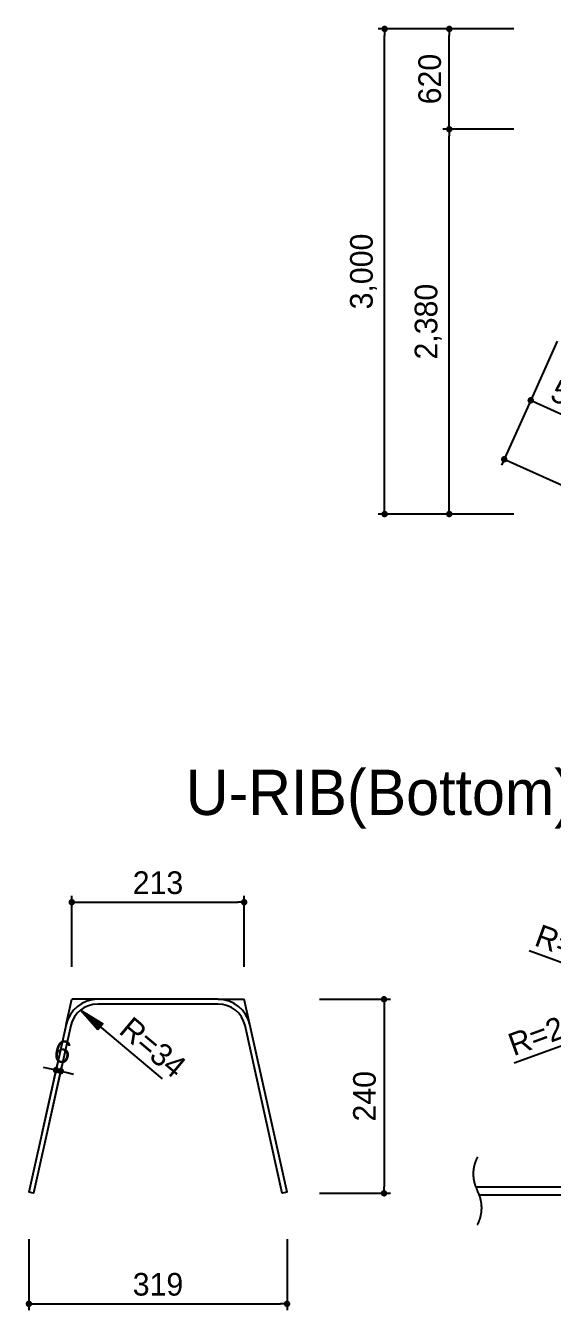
# Model space of a CAD drawing. Extents: x 2940 to 32027, y 1294 to 22572.
# Drawn here: x 2940 to 6198, y 2771 to 10715 of the extents above; entities that cross this region are included whole.
import ezdxf
from ezdxf.enums import TextEntityAlignment as Align

# ---------------------------------------------------------------- set-up
doc = ezdxf.new("R2010")
doc.units = 0
doc.header["$LTSCALE"] = 400
doc.linetypes.add('CENTER', pattern=[2, 1.25, -0.25, 0.25, -0.25])
for name, color, linetype in [('CS-CNTL', 1, 'CENTER'), ('CS-CUTL', 1, 'CENTER'), ('CS-DIML', 1, 'Continuous'), ('CS-LEAL', 1, 'Continuous'), ('CS-STEL-MAJR', 3, 'Continuous'), ('CS-TEXT2', 6, 'Continuous'), ('CS-TEXT4', 7, 'Continuous'), ('DIML', 1, 'Continuous')]:
    doc.layers.add(name, color=color, linetype=linetype)
doc.styles.add('HY견고딕', font='')
doc.styles.add('휴먼고딕', font='')
doc.styles.get('HY견고딕').set_extended_font_data('HYgtrE')
doc.styles.get('휴먼고딕').set_extended_font_data('휴먼고딕')
doc.dimstyles.new('일반도면_0001', dxfattribs={"dimtxt": 3.5, "dimasz": 1, "dimexe": 1, "dimexo": 5, "dimgap": 1.25, "dimtad": 1, "dimdec": 0, "dimzin": 0, "dimdsep": 46, "dimlunit": 6, "dimtxsty": '휴먼고딕', "dimblk": 'DOT', "dimcen": 0, "dimclrd": 1, "dimclre": 1, "dimclrt": 7, "dimadec": 0, "dimazin": 0, "dimtfac": 1, "dimtdec": 0, "dimtix": 1, "dimtmove": 2, "dimatfit": 3, "dimldrblk": 'NONE', "dimfxl": 1, "dimfrac": 2, "dimtolj": 1, "dimtzin": 0, "dimarcsym": 0})

# ---------------------------------------------------------------- blocks, each defined once
blk = doc.blocks.new('_Dot')
at = {"layer": 'DIML'}
blk.add_line((0, 0), (-1, 0), dxfattribs=at)
at = {"layer": 'DIML', "const_width": 0.5}
blk.add_lwpolyline([(-0.25, 0, 1), (0.25, 0, 1)], format="xyb", close=True, dxfattribs=at)
blk = doc.blocks.new('*D78')
at = {"layer": 'CS-DIML', "color": 1, "lineweight": -2, "transparency": 16777216}
for p, q in [((2959.968957611403, 3210.947372114073), (2959.968957611403, 2770.947372114073)), ((4557.07478612689, 3210.947372114069), (4557.07478612689, 2770.947372114073)), ((2999.968957611403, 2810.947372114073), (4517.07478612689, 2810.947372114073))]:
    blk.add_line(p, q, dxfattribs=at)
at = {"layer": 'Defpoints', "color": 0, "transparency": 16777216}
for p in [(2959.968957611403, 3210.947372114073), (4557.07478612689, 3210.947372114069), (4557.07478612689, 2810.947372114073)]:
    blk.add_point(p, dxfattribs=at)
at = {"layer": 'CS-DIML', "color": 1, "lineweight": -2, "transparency": 16777216, "xscale": 40, "yscale": 40, "zscale": 40, "rotation": 180}
blk.add_blockref('_Dot', (2959.968957611403, 2810.947372114073), dxfattribs=at)
at = {"layer": 'CS-DIML', "color": 1, "lineweight": -2, "transparency": 16777216, "xscale": 40, "yscale": 40, "zscale": 40}
blk.add_blockref('_Dot', (4557.07478612689, 2810.947372114073), dxfattribs=at)
at = {"layer": 'CS-DIML', "color": 7, "transparency": 16777216, "insert": (3758.521871869147, 2930.947372114073), "char_height": 140, "attachment_point": 5, "style": '휴먼고딕'}
blk.add_mtext('\\A1;319', dxfattribs=at)
blk = doc.blocks.new('_None')
blk = doc.blocks.new('*D79')
at = {"layer": 'CS-DIML', "color": 1, "lineweight": -2, "transparency": 16777216}
for p, q in [((4757.074786102959, 4694.461773158799), (5197.074786102945, 4694.461773158799)), ((5157.074786102945, 4654.461773158799), (5157.074786102945, 3534.461773157343)), ((4757.074786102959, 3494.461773157343), (5197.074786102945, 3494.461773157343))]:
    blk.add_line(p, q, dxfattribs=at)
at = {"layer": 'Defpoints', "color": 0, "transparency": 16777216}
for p in [(4757.074786102959, 4694.461773158799), (4757.074786102959, 3494.461773157343), (5157.074786102945, 3494.461773157343)]:
    blk.add_point(p, dxfattribs=at)
at = {"layer": 'CS-DIML', "color": 1, "lineweight": -2, "transparency": 16777216, "xscale": 40, "yscale": 40, "zscale": 40}
for p, rotation in [((5157.074786102945, 4694.461773158799), 90), ((5157.074786102945, 3494.461773157343), 270)]:
    blk.add_blockref('_Dot', p, dxfattribs=dict(at, rotation=rotation))
at = {"layer": 'CS-DIML', "color": 7, "transparency": 16777216, "insert": (5036.715811743969, 4094.461773158072), "char_height": 140, "attachment_point": 5, "rotation": 90, "style": '휴먼고딕'}
blk.add_mtext('\\A1;240', dxfattribs=at)
blk = doc.blocks.new('*D80')
at = {"layer": 'CS-DIML', "color": 1, "lineweight": -2, "transparency": 16777216}
for p, q in [((3225.271871883655, 4894.461773151224), (3225.271871883655, 5334.461773151228)), ((4291.771871831348, 4894.461773151228), (4291.771871831348, 5334.461773151228)), ((3265.271871883655, 5294.461773151228), (4251.771871831348, 5294.461773151228))]:
    blk.add_line(p, q, dxfattribs=at)
at = {"layer": 'Defpoints', "color": 0, "transparency": 16777216}
for p in [(4291.771871831348, 5294.461773151228), (3225.271871883655, 4894.461773151224), (4291.771871831348, 4894.461773151228)]:
    blk.add_point(p, dxfattribs=at)
at = {"layer": 'CS-DIML', "color": 1, "lineweight": -2, "transparency": 16777216, "xscale": 40, "yscale": 40, "zscale": 40, "rotation": 180}
blk.add_blockref('_Dot', (3225.271871883655, 5294.461773151228), dxfattribs=at)
at = {"layer": 'CS-DIML', "color": 1, "lineweight": -2, "transparency": 16777216, "xscale": 40, "yscale": 40, "zscale": 40}
blk.add_blockref('_Dot', (4291.771871831348, 5294.461773151228), dxfattribs=at)
at = {"layer": 'CS-DIML', "color": 7, "transparency": 16777216, "insert": (3758.521871857502, 5414.461773151228), "char_height": 140, "attachment_point": 5, "style": '휴먼고딕'}
blk.add_mtext('\\A1;213', dxfattribs=at)
blk = doc.blocks.new('*D81')
at = {"layer": 'CS-DIML', "color": 1, "lineweight": -2, "transparency": 16777216}
for p, q in [((3041.008019580848, 3865.533478157888), (3136.48584449259, 4295.049467324934)), ((3088.759134121794, 4264.682361483545), (3049.712226015701, 4273.362163748248)), ((3070.293200735614, 3859.023626442568), (3165.771025647372, 4288.539615609688)), ((3157.091223382669, 4249.492707503595), (3127.806042227887, 4256.002559218841)), ((3196.138131488762, 4240.812905238891), (3235.185039594855, 4232.133102974189))]:
    blk.add_line(p, q, dxfattribs=at)
at = {"layer": 'Defpoints', "color": 0, "transparency": 16777216}
for p in [(3127.806042227887, 4256.002559218841), (3041.008019580848, 3865.533478157888), (3070.293200735614, 3859.023626442568)]:
    blk.add_point(p, dxfattribs=at)
at = {"layer": 'CS-DIML', "color": 1, "lineweight": -2, "transparency": 16777216, "xscale": 40, "yscale": 40, "zscale": 40}
for p, rotation in [((3127.806042227887, 4256.002559218841), 347.4674007370486), ((3157.091223382669, 4249.492707503595), 167.4674007370486)]:
    blk.add_blockref('_Dot', p, dxfattribs=dict(at, rotation=rotation))
at = {"layer": 'CS-DIML', "color": 7, "transparency": 16777216, "insert": (3168.488039599388, 4369.888357679497), "char_height": 140, "attachment_point": 5, "rotation": 347.4674007370486, "style": '휴먼고딕'}
blk.add_mtext('\\A1;6', dxfattribs=at)
blk = doc.blocks.new('*D165')
at = {"layer": 'CS-DIML', "color": 1, "lineweight": -2, "transparency": 16777216}
for p, q in [((6228.554832302107, 8763.107796843531), (6048.216908223952, 8361.762268478566)), ((6694.738829284914, 8553.635787532086), (6514.400905207167, 8152.290259168027)), ((6101.097222082504, 8381.85386886831), (6494.309304817424, 8205.170573026578))]:
    blk.add_line(p, q, dxfattribs=at)
at = {"layer": 'Defpoints', "color": 0, "transparency": 16777216}
for p in [(6228.554832302107, 8763.107796843531), (6694.738829284914, 8553.635787532086), (6530.795261941571, 8188.776216292174)]:
    blk.add_point(p, dxfattribs=at)
at = {"layer": 'CS-DIML', "color": 1, "lineweight": -2, "transparency": 16777216, "xscale": 40, "yscale": 40, "zscale": 40}
for p, rotation in [((6064.611264958357, 8398.248225602712), 155.8040274174464), ((6530.795261941571, 8188.776216292174), 335.8040274174464)]:
    blk.add_blockref('_Dot', p, dxfattribs=dict(at, rotation=rotation))
at = {"layer": 'CS-DIML', "color": 7, "transparency": 16777216, "insert": (6346.886333653178, 8402.970092319885), "char_height": 140, "attachment_point": 5, "rotation": 335.80402741744643, "style": '휴먼고딕'}
blk.add_mtext('\\A1;511', dxfattribs=at)
blk = doc.blocks.new('*D166')
at = {"layer": 'CS-DIML', "color": 1, "lineweight": -2, "transparency": 16777216}
for p, q in [((6064.611264957318, 8398.248225602405), (5884.273340874323, 7996.902697224886)), ((5937.153654732841, 8016.994297614716), (9094.18174191, 6598.436343786703)), ((9294.611266377608, 6946.90155829409), (9114.273342299832, 6545.556029928185))]:
    blk.add_line(p, q, dxfattribs=at)
at = {"layer": 'Defpoints', "color": 0, "transparency": 16777216}
for p in [(6064.611264957318, 8398.248225602405), (9294.611266377608, 6946.90155829409), (9130.667699034175, 6582.041987052359)]:
    blk.add_point(p, dxfattribs=at)
at = {"layer": 'CS-DIML', "color": 1, "lineweight": -2, "transparency": 16777216, "xscale": 40, "yscale": 40, "zscale": 40}
for p, rotation in [((5900.667697608667, 8033.38865434906), 155.8040274175415), ((9130.667699034175, 6582.041987052359), 335.8040274175415)]:
    blk.add_blockref('_Dot', p, dxfattribs=dict(at, rotation=rotation))
at = {"layer": 'CS-DIML', "color": 7, "transparency": 16777216, "insert": (7569.264633799084, 7426.996334375895), "char_height": 140, "attachment_point": 5, "rotation": 335.8040274175415, "style": '휴먼고딕'}
blk.add_mtext('\\A1;3,541', dxfattribs=at)
blk = doc.blocks.new('*D178')
at = {"layer": 'CS-DIML', "color": 1, "lineweight": -2, "transparency": 16777216}
for p, q in [((5960.695579437117, 10074.73969173807), (5520.695579437073, 10074.73969173807)), ((5560.695579437073, 7734.863679339275), (5560.695579437073, 10034.73969173807)), ((5960.695579437117, 7694.863679339275), (5520.695579437073, 7694.863679339275))]:
    blk.add_line(p, q, dxfattribs=at)
at = {"layer": 'Defpoints', "color": 0, "transparency": 16777216}
for p in [(5560.695579437073, 10074.73969173807), (5960.695579437117, 10074.73969173807), (5960.695579437117, 7694.863679339275)]:
    blk.add_point(p, dxfattribs=at)
at = {"layer": 'CS-DIML', "color": 1, "lineweight": -2, "transparency": 16777216, "xscale": 40, "yscale": 40, "zscale": 40}
for p, rotation in [((5560.695579437073, 10074.73969173807), 90), ((5560.695579437073, 7694.863679339275), 270)]:
    blk.add_blockref('_Dot', p, dxfattribs=dict(at, rotation=rotation))
at = {"layer": 'CS-DIML', "color": 7, "transparency": 16777216, "insert": (5429.926348667842, 8884.801685538674), "char_height": 140, "attachment_point": 5, "rotation": 90, "style": '휴먼고딕'}
blk.add_mtext('\\A1;2,380', dxfattribs=at)
blk = doc.blocks.new('*D179')
at = {"layer": 'CS-DIML', "color": 1, "lineweight": -2, "transparency": 16777216}
for p, q in [((5960.695579437116, 10694.87207794091), (5520.695579437058, 10694.87207794091)), ((5560.695579437058, 10114.73969173807), (5560.695579437058, 10654.87207794091)), ((5960.695579437117, 10074.73969173807), (5520.695579437058, 10074.73969173807))]:
    blk.add_line(p, q, dxfattribs=at)
at = {"layer": 'Defpoints', "color": 0, "transparency": 16777216}
for p in [(5560.695579437058, 10694.87207794091), (5960.695579437116, 10694.87207794091), (5960.695579437117, 10074.73969173807)]:
    blk.add_point(p, dxfattribs=at)
at = {"layer": 'CS-DIML', "color": 1, "lineweight": -2, "transparency": 16777216, "xscale": 40, "yscale": 40, "zscale": 40}
for p, rotation in [((5560.695579437058, 10694.87207794091), 90), ((5560.695579437058, 10074.73969173807), 270)]:
    blk.add_blockref('_Dot', p, dxfattribs=dict(at, rotation=rotation))
at = {"layer": 'CS-DIML', "color": 7, "transparency": 16777216, "insert": (5440.336605078082, 10384.80588483949), "char_height": 140, "attachment_point": 5, "rotation": 90, "style": '휴먼고딕'}
blk.add_mtext('\\A1;620', dxfattribs=at)
blk = doc.blocks.new('*D180')
at = {"layer": 'CS-DIML', "color": 1, "lineweight": -2, "transparency": 16777216}
for p, q in [((5560.695579437102, 10694.87207794091), (5120.695579437043, 10694.87207794091)), ((5160.695579437043, 7734.872077940676), (5160.695579437043, 10654.87207794091)), ((5560.695579437102, 7694.872077940676), (5120.695579437043, 7694.872077940676))]:
    blk.add_line(p, q, dxfattribs=at)
at = {"layer": 'Defpoints', "color": 0, "transparency": 16777216}
for p in [(5160.695579437043, 10694.87207794091), (5560.695579437102, 10694.87207794091), (5560.695579437102, 7694.872077940676)]:
    blk.add_point(p, dxfattribs=at)
at = {"layer": 'CS-DIML', "color": 1, "lineweight": -2, "transparency": 16777216, "xscale": 40, "yscale": 40, "zscale": 40}
for p, rotation in [((5160.695579437043, 10694.87207794091), 90), ((5160.695579437043, 7694.872077940676), 270)]:
    blk.add_blockref('_Dot', p, dxfattribs=dict(at, rotation=rotation))
at = {"layer": 'CS-DIML', "color": 7, "transparency": 16777216, "insert": (5029.926348667812, 9194.872077940792), "char_height": 140, "attachment_point": 5, "rotation": 90, "style": '휴먼고딕'}
blk.add_mtext('\\A1;3,000', dxfattribs=at)

msp = doc.modelspace()

# ---------------------------------------------------------------- linework, layer by layer
at = {"layer": 'CS-CNTL'}
for p, q in [((3190.460777120592, 4537.860784561306), (3225.271871883655, 4694.461773149773)), ((3385.695317632912, 4694.461773149776), (3225.271871883655, 4694.461773149773)), ((4131.348426082099, 4694.461773151232), (4291.771871831348, 4694.461773151228)), ((4326.582966594418, 4537.860784562761), (4291.771871831348, 4694.461773151228))]:
    msp.add_line(p, q, dxfattribs=at)
at = {"layer": 'CS-CUTL'}
msp.add_lwpolyline([(5735.095620508117, 3719.461773301073, 0.2499999999999996), (5735.095620508117, 3509.461773301073, -0.2500000000000003), (5735.095620508117, 3299.461773301073)], format="xyb", dxfattribs=at)
at = {"layer": 'CS-LEAL'}
for p, q in [((6674.558591243192, 4768.480528013819), (6054.361461524495, 4994.213822608761)), ((3279.32604840889, 4627.072400833205), (3784.915380867409, 4202.832578440089)), ((6582.664824264204, 4524.178818716018), (5962.467694545507, 4298.445524121076))]:
    msp.add_line(p, q, dxfattribs=at)
msp.add_lwpolyline([(3279.32604840889, 4627.072400833205, 0, 47.99999999999999, 0), (3401.893159307925, 4524.226383283361, 0, 0, 0)], format="xyseb", dxfattribs=at)
msp.add_lwpolyline([(3386.466256675441, 4505.841316648495), (3279.32604840889, 4627.072400833205), (3417.320061940409, 4542.611449918228)], close=True, dxfattribs=at)
at = {"layer": 'CS-STEL-MAJR'}
for p, q in [((5723.680520827351, 3534.461773301226), (8723.680520827373, 3534.461773301575)), ((5746.510720188824, 3484.461773301073), (8746.510720188824, 3484.461773301491))]:
    msp.add_line(p, q, dxfattribs=at)
for points in [[(4557.074786102959, 3500.971624877739), (4326.582966594418, 4537.860784562761, 0.3515053981909682), (4131.348426082099, 4694.461773151232), (3385.695317622434, 4694.461773158799, 0.3515053982100823), (3190.460777120592, 4537.860784561306), (2959.968957707242, 3500.97162483556)], [(4557.07478612689, 3500.971624883057), (4527.789604977865, 3494.461773157635), (4297.297785518735, 4531.350932854219, 0.3515053981966936), (4131.34842608792, 4664.46177316491), (3385.695317557824, 4664.461773147157, 0.3515053983389), (3219.74595820035, 4531.350932854219), (2989.25413876625, 3494.461773157343), (2959.968957611403, 3500.971624856864)]]:
    msp.add_lwpolyline(points, format="xyb", dxfattribs=at)

# ---------------------------------------------------------------- texts
at = {"layer": 'CS-TEXT2', "style": 'HY견고딕'}
msp.add_text('U-RIB(Bottom) 상세', height=280, dxfattribs=at).set_placement((5533.532106012484, 5973.987752220002), align=Align.MIDDLE_CENTER)
at = {"layer": 'CS-TEXT4', "style": '휴먼고딕'}
for s, rotation, p in [('R=60', 339.9999999999657, (6065.592188423849, 4990.126172308466)), ('R=20', 20.00000000003921, (5973.02377033254, 4302.287621497935)), ('R=34', 319.9999999999707, (3482.345344535956, 4456.718984331108))]:
    msp.add_text(s, height=140, rotation=rotation, dxfattribs=at).set_placement(p, align=Align.BOTTOM_LEFT)

# ---------------------------------------------------------------- dimensions: what is measured, and where the dimension line sits
at = {"layer": 'CS-DIML'}
for base, p1, p2, angle, override, picture, middle in [((5160.695579437043, 10694.87207794091), (5560.695579437102, 7694.872077940676), (5560.695579437102, 10694.87207794091), 90, {"dimscale": 40, "dimexo": 0}, '*D180', (5029.926348667812, 9194.872077940792)), ((5560.695579437058, 10694.87207794091), (5960.695579437117, 10074.73969173807), (5960.695579437117, 10694.87207794091), 90, {"dimscale": 40, "dimexo": 0}, '*D179', (5440.336605078082, 10384.80588483949)), ((5560.695579437073, 10074.73969173807), (5960.695579437117, 7694.863679339275), (5960.695579437117, 10074.73969173807), 90, {"dimscale": 40, "dimexo": 0}, '*D178', (5429.926348667842, 8884.801685538674)), ((6530.795261941571, 8188.776216292174), (6228.554832302107, 8763.107796843531), (6694.738829284914, 8553.635787532086), 335.8040274174464, {"dimscale": 40, "dimexo": 0}, '*D165', (6346.886333653178, 8402.970092319885)), ((9130.667699034175, 6582.041987052359), (6064.611264957319, 8398.248225602405), (9294.611266377608, 6946.90155829409), 335.8040274175415, {"dimscale": 40, "dimexo": 0}, '*D166', (7569.264633799084, 7426.996334375895)), ((5157.074786102945, 3494.461773157343), (4757.074786102959, 4694.461773158799), (4757.074786102959, 3494.461773157343), 270, {"dimscale": 40, "dimexo": 0, "dimdec": 0, "dimlfac": 0.2}, '*D79', (5036.715811743969, 4094.461773158072)), ((3127.806042227887, 4256.002559218841), (3070.293200735614, 3859.023626442568), (3041.008019580848, 3865.533478157888), 167.4674007370486, {"dimscale": 40, "dimexo": 0, "dimdec": 0, "dimlfac": 0.2}, '*D81', (3168.488039599388, 4369.888357679497))]:
    dim = msp.add_linear_dim(base=base, p1=p1, p2=p2, angle=angle, dimstyle='일반도면_0001', override=override, dxfattribs=at)
    dim.commit()
    dim.dimension.update_dxf_attribs({"geometry": picture, "text_midpoint": middle})
for base, p1, p2, picture, middle in [((4291.771871831348, 5294.461773151228), (3225.271871883655, 4894.461773151224), (4291.771871831348, 4894.461773151228), '*D80', (3758.521871857502, 5414.461773151228)), ((4557.07478612689, 2810.947372114073), (2959.968957611403, 3210.947372114073), (4557.07478612689, 3210.947372114069), '*D78', (3758.521871869147, 2930.947372114073))]:
    dim = msp.add_linear_dim(base=base, p1=p1, p2=p2, dimstyle='일반도면_0001', override={"dimscale": 40, "dimexo": 0, "dimdec": 0, "dimlfac": 0.2}, dxfattribs=at)
    dim.commit()
    dim.dimension.update_dxf_attribs({"geometry": picture, "text_midpoint": middle})

doc.saveas('drawing.dxf')
